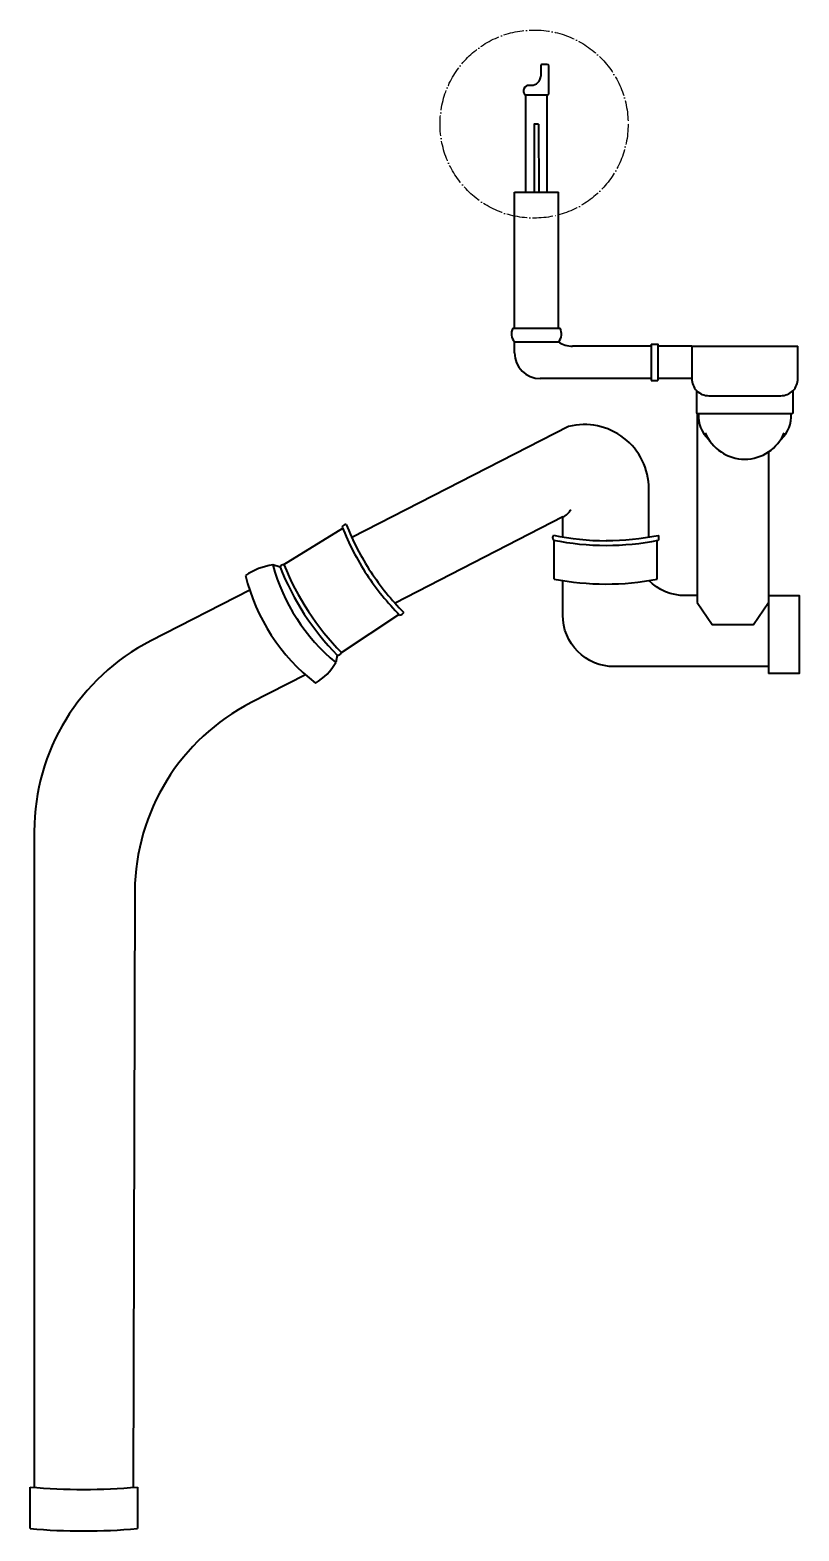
# Model space of a CAD drawing. Header units: millimetres. Extents: x 880 to 3148, y 159 to 1911.
# Drawn here: x 880 to 1778, y 159 to 1911 of the extents above.
import ezdxf

# ---------------------------------------------------------------- set-up
doc = ezdxf.new("R2010")
doc.units = ezdxf.units.MM
doc.header["$MEASUREMENT"] = 0
doc.linetypes.add('ACAD_ISO04W100', pattern=[30, 24, -3, 0, -3])
doc.layers.get('0').update_dxf_attribs({"lineweight": 40})
doc.layers.add('linee sezione', color=3, linetype='ACAD_ISO04W100')

msp = doc.modelspace()

# ---------------------------------------------------------------- linework, layer by layer
for p, q in [((1475.9, 1869.1), (1476, 1857.4)), ((1483.6, 1871.1), (1477.9, 1871.1)), ((1485.6, 1837.6), (1485.6, 1869.1)), ((1464.9, 1846.7), (1462.7, 1846.7)), ((1458, 1835.6), (1458, 1721.8)), ((1478.2, 1835.6), (1483.6, 1835.6)), ((1483.6, 1721.8), (1483.6, 1835.6)), ((1605.1, 1542.1), (1513.2, 1542.1)), ((1605.1, 1504.3), (1475.4, 1504.3))]:
    msp.add_line(p, q)
for points in [[(1458, 1835.6), (1478.2, 1835.6)], [(1473.4, 1801.5), (1468.2, 1801.5), (1468.2, 1721.8)], [(1473.4, 1801.5), (1473.6, 1721.8)], [(1445.4, 1563), (1445.4, 1721.8)], [(1445.4, 1721.8), (1496.6, 1721.8)], [(1496.6, 1563), (1496.6, 1721.8)], [(1443.4, 1563), (1498.6, 1563)], [(1445.4, 1534.3), (1445.4, 1547.2), (1496.6, 1547.2)], [(1605.1, 1544.5), (1605.1, 1501.9)], [(1605.1, 1544.5), (1612.6, 1544.5), (1612.6, 1542.1)], [(1652.3, 1542.1), (1612.6, 1542.1)], [(1612.6, 1542.1), (1612.6, 1504.3)], [(1652.3, 1542.1), (1776.3, 1542.1)], [(1605.1, 1501.9), (1612.6, 1501.9)], [(1652.3, 1504.3), (1612.6, 1504.3)], [(1612.6, 1504.3), (1612.6, 1501.9)], [(1658.7, 1463.6), (1658.7, 1242.9)], [(1742, 1418.7), (1742, 1242.9)], [(1501.7, 1342.8), (1305.9, 1241.9)], [(1501.7, 1319.2), (1501.7, 1342.8)], [(1176, 1287.2), (1244.7, 1329.6)], [(1491.8, 1270.2), (1491.8, 1315.5)], [(1612, 1270.2), (1612, 1315.3)], [(1171.6, 1284.1), (1163.3, 1286.8)], [(1742, 1250.9), (1777.6, 1250.9), (1777.6, 1160.1), (1742, 1160.1)], [(1243.4, 1184.4), (1310.4, 1229)], [(1658.7, 1242.9), (1676.2, 1217), (1724.5, 1217), (1742, 1242.9)], [(1742, 1242.9), (1742, 1242.9), (1742, 1168), (1742, 1168)], [(1238.4, 1181.3), (1236.7, 1172.7)], [(1742, 1168), (1742, 1160.1)], [(879.5, 209.9), (879.5, 161.5)], [(1004.9, 209.9), (1004.9, 161.5)]]:
    msp.add_lwpolyline(points)
for points in [[(1652.3, 1542.1), (1652.3, 1504.3, 0.414214), (1672.3, 1484.3), (1756.3, 1484.3, 0.414214), (1776.3, 1504.3), (1776.3, 1542.1)], [(1770.4, 1490.1), (1770.4, 1465, -0.414214), (1768.4, 1463), (1660.2, 1463, -0.414214), (1658.2, 1465), (1658.2, 1490.1)], [(1602.2, 1319.2), (1602.2, 1375.6, 0.490306), (1508.4, 1448.2), (1255.5, 1318.6)], [(1742, 1168), (1561.7, 1168, -0.414214), (1501.7, 1228), (1501.7, 1268.5)], [(1658.7, 1250.9), (1644.6, 1250.9, -0.198912), (1602.2, 1268.5, -0.198912)], [(1136.1, 1257.3), (1020.5, 1198.1, 0.281373), (884.5, 975.6), (884.5, 209.5)], [(1201.2, 1158.4), (1137.8, 1125.9, 0.278677), (1001.8, 905.9), (999.9, 209.5)]]:
    msp.add_lwpolyline(points, format="xyb")
for centre, radius, start, end in [((1477.9, 1869.1), 2, 90, 180.3058), ((1483.6, 1869.1), 2, 0.0196, 90), ((1462.3, 1840.3), 6.42, 86.7925, 227.5343), ((1464.9, 1857.9), 11.1, 270, 357.7709), ((1483.6, 1837.6), 2, 270, 0), ((1455.4, 1556.5), 13.7, 151.3898, 222.7379), ((1486.5, 1556.5), 13.7, 317.2621, 28.6102), ((1513.2, 1572.1), 30, 236.3616, 270), ((1475.4, 1534.3), 30, 180, 270), ((1695.9, 1460.5), 35.9, 175.9181, 228.2839), ((1732.7, 1460.5), 35.9, 311.7161, 4.0819), ((1714.3, 1460.2), 50, 202.547, 269.9329), ((1714.2, 1460.2), 50, 270.0671, 337.453), ((1495.7, 1358.3), 16.7, 291.273, 336.3963), ((1248.9, 1328.7), 5.31, 91.0473, 155.5156), ((1536.9, 1448), 309.8, 201.5864, 213.1485), ((1533.7, 1446.1), 311.7, 201.6914, 213.1826), ((1495.2, 1318.6), 5.31, 147.7658, 212.2342), ((1553.2, 1624.6), 309.6, 258.3519, 269.8695), ((1552.9, 1619.4), 309.9, 258.4132, 269.9173), ((1551.8, 1624.9), 309.8, 270.1329, 281.4256), ((1551.9, 1621.2), 311.7, 270.0988, 281.322), ((1608.6, 1318.4), 5.31, 327.7658, 32.2342), ((1173.8, 1211.8), 75.7, 98.0137, 124.2516), ((1381.4, 1346.9), 226.5, 195.4072, 230.2804), ((1176.4, 1281.9), 5.31, 94.3106, 155.5156), ((1461.2, 1399.3), 311.7, 201.6914, 224.3714), ((1463.6, 1402.4), 309.8, 201.8286, 224.7071), ((1349.7, 1327.1), 224.7, 193.5579, 232.5129), ((1533.1, 1447), 311.7, 213.3803, 224.6034), ((1536.1, 1449.2), 309.8, 213.4144, 224.7071), ((1551.9, 1576.1), 311.7, 258.8747, 281.106), ((1311.1, 1233.5), 5.31, 271.0473, 335.5156), ((1238.6, 1186.6), 5.31, 267.8609, 335.5156), ((1177.8, 1207.4), 68.4, 300.8776, 329.6652), ((942.2, 913.1), 705.9, 264.906, 275.094), ((942.2, 864.6), 705.9, 264.906, 275.094)]:
    msp.add_arc(centre, radius, start, end)
at = {"layer": 'linee sezione'}
msp.add_circle((1468.2, 1801.5), 109.8, dxfattribs=at)

doc.saveas('drawing.dxf')
